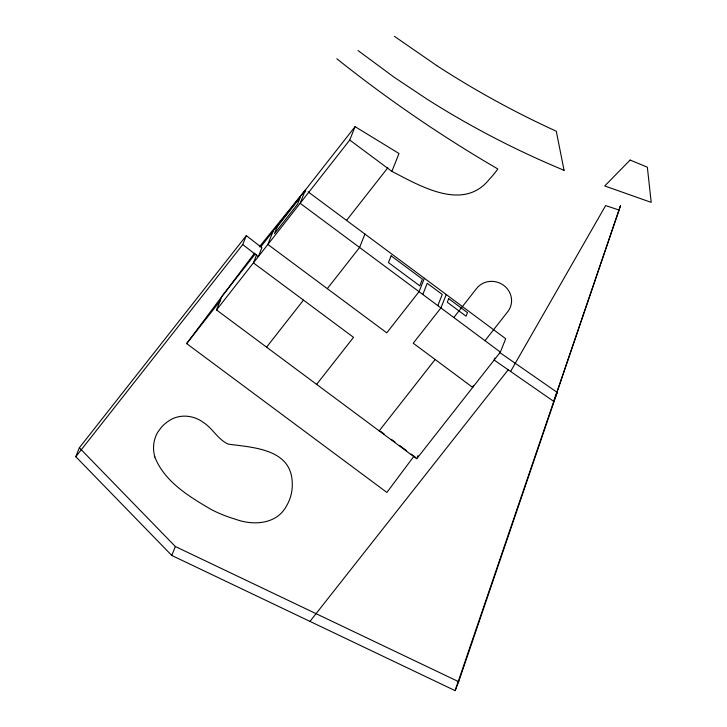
<?xml version="1.0" encoding="UTF-8"?>
<svg xmlns="http://www.w3.org/2000/svg" width="727" height="727" viewBox="0 0 727 727"><rect width="100%" height="100%" fill="white"/><g stroke="black" fill="none" stroke-linecap="round" stroke-linejoin="round"><path stroke-width="1.09" d="M246.308 235.63L242.745 244.563L258.321 256.622L261.884 247.68L246.308 235.63L79.352 447.768L75.799 456.701L171.79 555.464L455.12 690.65L620.576 205.468L555.41 396.851M455.12 690.65L458.682 681.708L557.191 392.38L499.567 352.395M308.184 191.892L505.692 338.718L500.358 352.122L416.716 458.782L216.51 309.947L221.844 296.543L254.541 253.196M256.686 254.65L253.405 262.892L353.531 337.328L316.627 384.374M273.198 231.05L267.863 244.454L386.755 332.839L419.043 291.672L424.377 278.268M305.531 191.892L305.476 189.883L300.142 203.287L500.358 352.122M171.79 555.464L175.343 546.522L79.352 447.768M216.51 309.947L349.742 140.047L355.076 126.643L399.005 153.506L391.898 171.381C420.606 186.121 463.517 211.993 489.571 179.006A92.311 87.849 21.7 0 0 497.813 168.955C441.571 136.222 387.718 99.381 336.855 58.778M364.927 234.076L359.592 247.48L327.314 288.646M422.796 294.462L427.24 283.294L442.261 294.462L437.818 305.631M446.242 294.526L440.907 307.93L413.236 343.217L472.686 387.409L473.504 385.346M417.134 457.746L417.952 455.684M494.942 358.057L494.151 360.047L553.638 401.313L557.191 392.38M510.59 371.452L605.636 205.587L618.795 209.939M413.263 457.138L386.882 492.433L186.666 343.598L221.844 296.543L255.295 253.877M259.312 246.871L305.476 189.883M260.802 246.853L355.076 126.643M186.666 343.598L220.063 301.005M346.67 220.245L387.845 167.746M266.573 347.161L303.468 300.115M453.812 317.526L476.621 288.446A19.493 18.548 21.7 0 1 503.702 285.375A19.493 18.548 21.7 0 1 507.8 311.619L485 340.699M379.176 430.866L435.137 359.502M75.799 456.701L242.745 244.563M309.966 621.394L508.2 369.798M175.343 546.522L458.682 681.708M436.745 65.594L394.443 36.35M349.742 140.047L391.898 171.381M380.603 431.347L384.201 434.019M391.39 439.362L394.979 442.034M399.468 445.378L406.666 450.722M411.155 454.066L415.644 457.401M358.002 50.545L394.179 77.253L426.976 99.126A854.461 813.104 21.7 0 0 564.088 170.309M154.815 456.992C164.556 481.901 189.538 496.805 211.584 509.718A134.886 128.352 21.7 0 0 229.559 517.333A136.667 130.051 21.7 0 0 235.684 519.287C253.178 525.803 276.814 524.403 286.465 505.992A44.82 42.648 21.7 0 0 291.227 494.206A45.447 43.247 21.7 0 0 292.263 483.364C291.836 448.986 253.705 447.55 228.296 444.142C217.836 439.544 212.702 428.239 203.151 422.323C193.055 414.781 178.433 413.745 168.082 421.406A37.731 35.905 21.7 0 0 161.53 427.094L157.714 432.274A34.051 32.397 21.7 0 0 154.887 456.974M564.07 170.354L556.273 131.214A878.907 836.368 21.7 0 1 436.736 65.603M277.114 226.942L274.442 233.649L297.507 204.242L300.169 197.535L277.114 226.942M391.126 255.868L388.454 262.565L419.752 285.829L422.414 279.123L391.126 255.868M448.695 298.661L447.278 302.241L466.052 316.19L467.47 312.619L448.695 298.661M630.118 160.058L604.737 185.958L651.201 202.379L647.348 167.183L630.118 160.058"/></g></svg>
